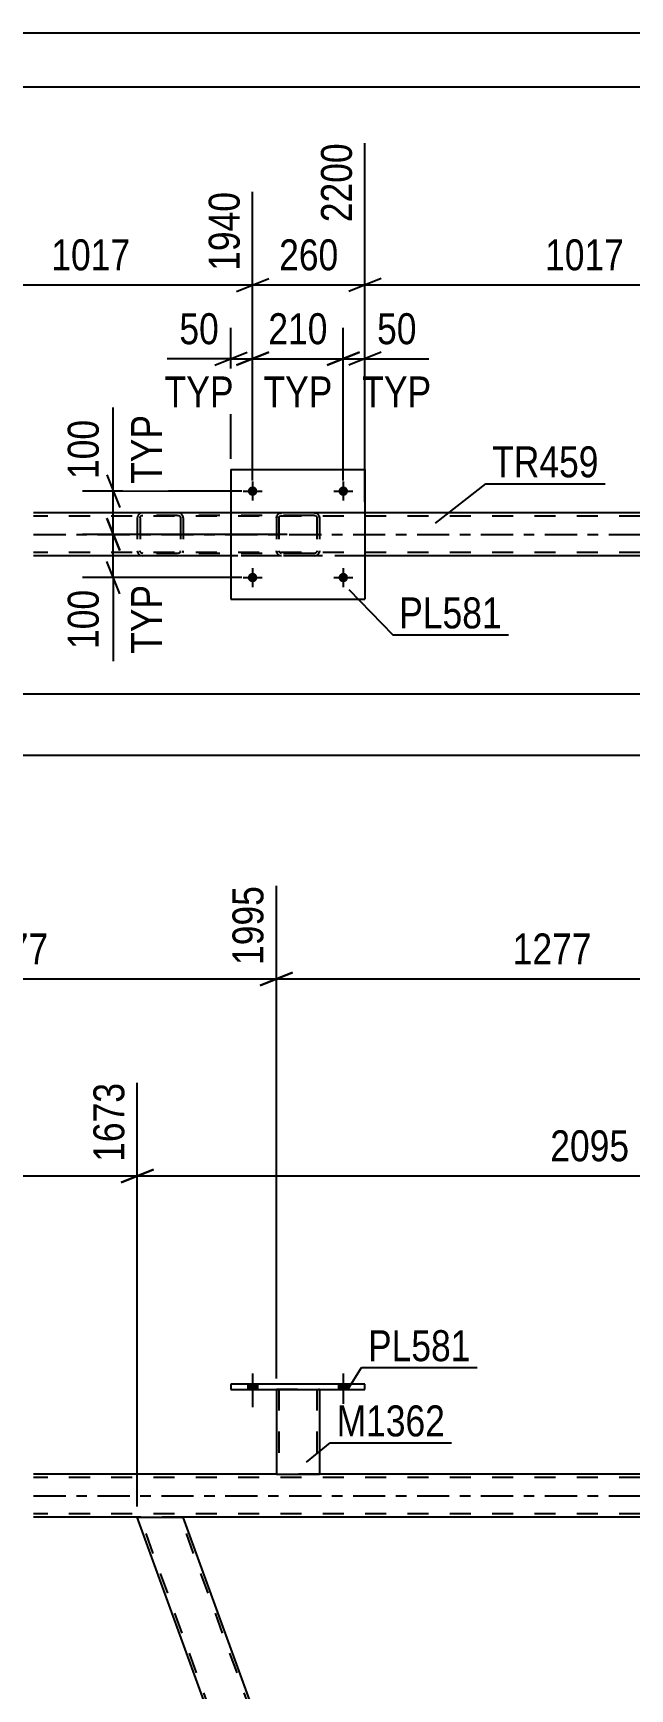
# Model space of a CAD drawing. Header units: millimetres. Extents: x 0 to 841, y 0 to 594.
# Drawn here: x 99.2 to 154.5, y 440.8 to 594 of the extents above; entities that cross this region are included whole.
import ezdxf

# ---------------------------------------------------------------- set-up
doc = ezdxf.new("R2010")
doc.units = ezdxf.units.MM
doc.linetypes.add('DXK_LINE_DOT2', pattern=[3.9198, 1.9599, -1.9599])
doc.linetypes.add('DXK_LINE_DOT3', pattern=[5.9187, 2.979, -0.9799, 0.9799, -0.9799])
doc.styles.add('Arial Narrow', font='ARIALN.TTF', dxfattribs={"height": 0.2})

# ---------------------------------------------------------------- blocks, each defined once
blk = doc.blocks.new('Unknown-814748436-1133')
at = {"color": 5, "linetype": 'Continuous'}
for p, q in [((841, 594), (0, 594)), ((836, 589), (5, 589))]:
    blk.add_line(p, q, dxfattribs=at)
blk = doc.blocks.new('Bolt-814748436-4862 - 4858')
at = {"linetype": 'Continuous'}
for points in [[(119.95, 551.61, -1), (119.07, 551.61, -1)], [(128.35, 551.61, -1), (127.47, 551.61, -1)]]:
    blk.add_hatch(color=1, dxfattribs=at).paths.add_polyline_path(points)
at = {"color": 1, "linetype": 'Continuous'}
for p, q in [((119.51, 552.49), (119.51, 550.73)), ((127.91, 552.49), (127.91, 550.73)), ((118.63, 551.61), (120.39, 551.61)), ((127.03, 551.61), (128.79, 551.61))]:
    blk.add_line(p, q, dxfattribs=at)
blk = doc.blocks.new('Bolt-814748436-4863 - 4858')
at = {"linetype": 'Continuous'}
for points in [[(119.95, 543.61, -1), (119.07, 543.61, -1)], [(128.35, 543.61, -1), (127.47, 543.61, -1)]]:
    blk.add_hatch(color=1, dxfattribs=at).paths.add_polyline_path(points)
at = {"color": 1, "linetype": 'Continuous'}
for p, q in [((119.51, 544.49), (119.51, 542.73)), ((127.91, 544.49), (127.91, 542.73)), ((118.63, 543.61), (120.39, 543.61)), ((127.03, 543.61), (128.79, 543.61))]:
    blk.add_line(p, q, dxfattribs=at)
blk = doc.blocks.new('Part-814748436-4898 - 4858')
at = {"color": 2, "linetype": 'Continuous'}
for p, q in [((117.51, 553.61), (117.51, 541.61)), ((117.51, 553.61), (129.91, 553.61)), ((129.91, 553.61), (129.91, 541.61)), ((117.51, 541.61), (129.91, 541.61))]:
    blk.add_line(p, q, dxfattribs=at)
blk = doc.blocks.new('Part-814748436-4899 - 4858')
at = {"color": 7, "linetype": 'DXK_LINE_DOT2'}
for p, q in [((121.71, 549.13), (121.75, 549.31)), ((121.75, 549.31), (121.71, 549.13)), ((121.71, 549.13), (121.71, 546.09)), ((121.95, 549.13), (121.97, 549.22)), ((121.95, 549.13), (121.95, 546.09)), ((121.97, 549.22), (122.02, 549.3)), ((122.01, 549.57), (122.19, 549.61)), ((122.19, 549.61), (122.01, 549.57)), ((122.02, 549.3), (122.1, 549.35)), ((122.1, 549.35), (122.19, 549.37)), ((125.23, 549.61), (122.19, 549.61)), ((125.23, 549.37), (122.19, 549.37)), ((125.23, 549.61), (125.42, 549.57)), ((125.42, 549.57), (125.23, 549.61)), ((125.23, 549.37), (125.33, 549.35)), ((125.33, 549.35), (125.4, 549.3)), ((125.4, 549.3), (125.46, 549.22)), ((125.46, 549.22), (125.47, 549.13)), ((125.47, 549.13), (125.47, 546.09)), ((125.68, 549.31), (125.71, 549.13)), ((125.71, 549.13), (125.68, 549.31)), ((125.71, 549.13), (125.71, 546.09)), ((121.75, 545.9), (121.71, 546.09)), ((121.71, 546.09), (121.75, 545.9)), ((121.97, 546), (121.95, 546.09)), ((122.02, 545.92), (121.97, 546)), ((122.19, 545.61), (122.01, 545.64)), ((122.01, 545.64), (122.19, 545.61)), ((122.1, 545.87), (122.02, 545.92)), ((122.19, 545.85), (122.1, 545.87)), ((125.23, 545.85), (122.19, 545.85)), ((125.23, 545.61), (122.19, 545.61)), ((125.33, 545.87), (125.23, 545.85)), ((125.42, 545.64), (125.23, 545.61)), ((125.23, 545.61), (125.42, 545.64)), ((125.4, 545.92), (125.33, 545.87)), ((125.46, 546), (125.4, 545.92)), ((125.47, 546.09), (125.46, 546)), ((125.71, 546.09), (125.68, 545.9)), ((125.68, 545.9), (125.71, 546.09))]:
    blk.add_line(p, q, dxfattribs=at)
at = {"color": 7, "linetype": 'DXK_LINE_DOT3'}
blk.add_line((123.71, 547.61), (123.71, 547.61), dxfattribs=at)
at = {"color": 7, "linetype": 'DXK_LINE_DOT2'}
for centre, start, end in [((122.19, 549.13), 112.5, 157.5), ((122.19, 549.13), 112.5, 157.5), ((125.23, 549.13), 22.5, 67.5), ((125.23, 549.13), 22.5, 67.5), ((122.19, 546.09), 202.5, 247.5), ((122.19, 546.09), 202.5, 247.5), ((125.23, 546.09), 292.5, 337.5), ((125.23, 546.09), 292.5, 337.5)]:
    blk.add_arc(centre, 0.48, start, end, dxfattribs=at)
blk = doc.blocks.new('Part-814748436-4999 - 4858')
at = {"color": 7, "linetype": 'DXK_LINE_DOT2'}
for p, q in [((108.85, 549.21), (108.83, 549.13)), ((108.83, 549.13), (108.83, 546.09)), ((108.87, 549.31), (108.85, 549.21)), ((109.09, 549.13), (109.11, 549.22)), ((109.09, 549.13), (109.09, 546.09)), ((109.11, 549.22), (109.16, 549.3)), ((109.34, 549.61), (109.15, 549.57)), ((109.16, 549.3), (109.25, 549.35)), ((109.25, 549.35), (109.34, 549.37)), ((124.33, 549.61), (109.34, 549.61)), ((124.33, 549.37), (109.34, 549.37)), ((112.77, 549.57), (112.58, 549.61)), ((112.58, 549.37), (112.68, 549.35)), ((112.68, 549.35), (112.76, 549.3)), ((112.76, 549.3), (112.81, 549.22)), ((112.81, 549.22), (112.83, 549.13)), ((112.83, 549.13), (112.83, 546.09)), ((113.07, 549.21), (113.05, 549.31)), ((113.09, 549.13), (113.07, 549.21)), ((113.09, 549.13), (113.09, 546.09)), ((108.83, 546.09), (108.85, 546)), ((108.85, 546), (108.87, 545.9)), ((109.1, 546.02), (109.09, 546.09)), ((109.11, 546), (109.1, 546.02)), ((109.16, 545.92), (109.11, 546)), ((109.15, 545.64), (109.34, 545.61)), ((109.25, 545.87), (109.16, 545.92)), ((109.34, 545.85), (109.25, 545.87)), ((124.33, 545.85), (109.34, 545.85)), ((124.33, 545.61), (109.34, 545.61)), ((112.68, 545.87), (112.58, 545.85)), ((112.58, 545.61), (112.77, 545.64)), ((112.76, 545.92), (112.68, 545.87)), ((112.81, 546), (112.76, 545.92)), ((112.81, 546), (112.82, 546.02)), ((112.82, 546.02), (112.83, 546.09)), ((113.05, 545.9), (113.07, 546)), ((113.07, 546), (113.09, 546.09))]:
    blk.add_line(p, q, dxfattribs=at)
for centre, start, end in [((109.32, 549.11), 110.7583, 155.68), ((112.6, 549.11), 24.32, 69.2417), ((109.32, 546.11), 204.32, 249.2417)]:
    blk.add_arc(centre, 0.496, start, end, dxfattribs=at)
blk = doc.blocks.new('Part-814748436-5058 - 4858')
at = {"color": 2, "linetype": 'Continuous'}
for p, q in [((117.51, 549.61), (99.23, 549.61)), ((168.59, 549.61), (129.91, 549.61)), ((117.51, 545.61), (99.23, 545.61)), ((168.59, 545.61), (129.91, 545.61))]:
    blk.add_line(p, q, dxfattribs=at)
at = {"color": 7, "linetype": 'DXK_LINE_DOT2'}
for p, q in [((762.98, 549.29), (99.23, 549.29)), ((762.98, 549.61), (117.51, 549.61)), ((129.91, 549.61), (117.51, 549.61)), ((762.98, 545.93), (99.23, 545.93)), ((760.18, 545.61), (99.23, 545.61)), ((129.91, 545.61), (117.51, 545.61))]:
    blk.add_line(p, q, dxfattribs=at)
at = {"color": 7, "linetype": 'DXK_LINE_DOT3'}
blk.add_line((99.23, 547.61), (762.98, 547.61), dxfattribs=at)
blk = doc.blocks.new('Bolt-814748436-3019 - 3014')
at = {"linetype": 'Continuous'}
for points in [[(119.07, 468.48), (119.95, 468.48), (119.95, 468.96), (119.07, 468.96)], [(127.47, 468.48), (128.35, 468.48), (128.35, 468.96), (127.47, 468.96)]]:
    blk.add_hatch(color=1, dxfattribs=at).paths.add_polyline_path(points)
at = {"color": 1, "linetype": 'Continuous'}
for p, q in [((119.07, 468.96), (119.07, 468.48)), ((119.51, 469.96), (119.51, 466.84)), ((119.95, 468.96), (119.95, 468.48)), ((127.47, 468.96), (127.47, 468.48)), ((127.91, 469.96), (127.91, 466.84)), ((128.35, 468.96), (128.35, 468.48))]:
    blk.add_line(p, q, dxfattribs=at)
blk = doc.blocks.new('Bolt-814748436-3020 - 3014')
at = {"linetype": 'Continuous'}
for points in [[(119.07, 468.48), (119.95, 468.48), (119.95, 468.96), (119.07, 468.96)], [(127.47, 468.48), (128.35, 468.48), (128.35, 468.96), (127.47, 468.96)]]:
    blk.add_hatch(color=1, dxfattribs=at).paths.add_polyline_path(points)
at = {"color": 1, "linetype": 'Continuous'}
for p, q in [((119.07, 468.96), (119.07, 468.48)), ((119.51, 469.96), (119.51, 466.84)), ((119.95, 468.96), (119.95, 468.48)), ((127.47, 468.96), (127.47, 468.48)), ((127.91, 469.96), (127.91, 466.84)), ((128.35, 468.96), (128.35, 468.48))]:
    blk.add_line(p, q, dxfattribs=at)
blk = doc.blocks.new('Part-814748436-3049 - 3014')
at = {"color": 2, "linetype": 'Continuous'}
for p, q in [((117.51, 468.96), (117.51, 468.48)), ((129.91, 468.96), (117.51, 468.96)), ((129.91, 468.48), (129.91, 468.96)), ((117.51, 468.48), (129.91, 468.48))]:
    blk.add_line(p, q, dxfattribs=at)
blk = doc.blocks.new('Part-814748436-3194 - 3014')
at = {"color": 7, "linetype": 'DXK_LINE_DOT2'}
for p, q in [((121.71, 468.49), (125.71, 468.49)), ((121.71, 468.48), (121.71, 468.49)), ((121.71, 468.49), (121.71, 468.48)), ((121.95, 468.49), (121.95, 460.64)), ((125.47, 468.49), (125.47, 460.64)), ((125.71, 468.49), (125.71, 468.48)), ((125.71, 468.48), (125.71, 468.49)), ((125.42, 460.64), (125.46, 460.64)), ((125.42, 460.64), (125.46, 460.64)), ((125.46, 460.64), (125.47, 460.64)), ((125.46, 460.64), (125.47, 460.64))]:
    blk.add_line(p, q, dxfattribs=at)
at = {"color": 2, "linetype": 'Continuous'}
for p, q in [((121.71, 468.48), (121.71, 460.64)), ((125.71, 468.48), (125.71, 460.64)), ((121.71, 460.64), (125.71, 460.64))]:
    blk.add_line(p, q, dxfattribs=at)
blk = doc.blocks.new('Part-814748436-3323 - 3014')
at = {"color": 2, "linetype": 'Continuous'}
for p, q in [((121.71, 460.64), (99.23, 460.64)), ((172.79, 460.64), (125.71, 460.64)), ((108.83, 456.64), (99.23, 456.64)), ((192.65, 456.64), (113.09, 456.64))]:
    blk.add_line(p, q, dxfattribs=at)
at = {"color": 7, "linetype": 'DXK_LINE_DOT2'}
for p, q in [((762.98, 460.32), (99.23, 460.32)), ((125.71, 460.64), (121.71, 460.64)), ((762.98, 456.96), (99.23, 456.96)), ((113.09, 456.64), (108.83, 456.64))]:
    blk.add_line(p, q, dxfattribs=at)
at = {"color": 7, "linetype": 'DXK_LINE_DOT3'}
blk.add_line((99.23, 458.64), (762.98, 458.64), dxfattribs=at)
blk = doc.blocks.new('Part-814748436-3345 - 3014')
at = {"color": 2, "linetype": 'Continuous'}
for p, q in [((152.95, 335.42), (108.83, 456.64)), ((108.83, 456.64), (113.09, 456.64)), ((155.95, 338.89), (113.09, 456.64))]:
    blk.add_line(p, q, dxfattribs=at)
at = {"color": 7, "linetype": 'DXK_LINE_DOT2'}
for p, q in [((153.21, 335.42), (109.09, 456.64)), ((156.95, 335.42), (112.83, 456.64)), ((157.21, 335.42), (155.95, 338.89)), ((152.95, 335.42), (157.21, 335.42))]:
    blk.add_line(p, q, dxfattribs=at)
blk = doc.blocks.new('StraightDimension-814748436-15265 - 4858')
at = {"color": 7, "linetype": 'Continuous'}
for p, q in [((129.91, 550.61), (129.91, 583.81)), ((119.51, 552.61), (119.51, 579.31)), ((118.01, 570.1), (121.01, 571.3)), ((119.51, 570.7), (129.91, 570.7)), ((131.41, 571.3), (128.41, 570.1))]:
    blk.add_line(p, q, dxfattribs=at)
at = {"color": 0}
blk.add_wipeout([(128.06, 571.45), (128.06, 575.65), (121.37, 575.65), (121.37, 571.45)], dxfattribs=at)
at = {"color": 3, "style": 'Arial Narrow'}
blk.add_text('260', height=2.863, dxfattribs=at).set_placement((121.97, 572.05))
at = {"color": 0, "linetype": 'Continuous'}
blk.add_wipeout([(129.31, 584.41), (125.11, 584.41), (125.11, 575.9), (129.31, 575.9)], dxfattribs=at)
at = {"color": 3, "linetype": 'Continuous', "style": 'Arial Narrow'}
blk.add_text('2200', height=2.863, rotation=90.0002, dxfattribs=at).set_placement((128.71, 576.5))
blk = doc.blocks.new('StraightDimension-814748436-5116 - 4858')
at = {"color": 7, "linetype": 'Continuous'}
blk.add_line((56.67, 527.17), (763.62, 527.17), dxfattribs=at)
blk = doc.blocks.new('StraightDimension-814748436-5137 - 4858')
at = {"color": 7, "linetype": 'Continuous'}
blk.add_line((57.31, 532.85), (762.98, 532.85), dxfattribs=at)
blk = doc.blocks.new('StraightDimension-814748436-5680 - 4858')
at = {"color": 7, "linetype": 'Continuous'}
for p, q in [((127.91, 552.61), (127.91, 566.71)), ((129.91, 554.61), (129.91, 566.71)), ((126.41, 563.26), (129.41, 564.46)), ((131.41, 564.46), (128.41, 563.26)), ((127.91, 563.86), (129.91, 563.86))]:
    blk.add_line(p, q, dxfattribs=at)
at = {"color": 0}
blk.add_wipeout([(135.29, 564.61), (135.29, 568.81), (130.44, 568.81), (130.44, 564.61)], dxfattribs=at)
at = {"color": 0, "linetype": 'Continuous'}
blk.add_wipeout([(136.66, 558.76), (136.66, 562.96), (129.07, 562.96), (129.07, 558.76)], dxfattribs=at)
at = {"color": 7, "linetype": 'Continuous'}
blk.add_line((129.91, 563.86), (135.82, 563.86), dxfattribs=at)
blk.add_line((129.91, 563.86), (135.82, 563.86), dxfattribs=at)
at = {"color": 3, "style": 'Arial Narrow'}
blk.add_text('50', height=2.863, dxfattribs=at).set_placement((131.04, 565.21))
at = {"color": 3, "linetype": 'Continuous', "style": 'Arial Narrow'}
blk.add_text('TYP', height=2.863, dxfattribs=at).set_placement((129.67, 559.36))
blk = doc.blocks.new('StraightDimension-814748436-5693 - 4858')
at = {"color": 7, "linetype": 'Continuous'}
for p, q in [((119.51, 552.61), (119.51, 566.71)), ((127.91, 552.61), (127.91, 566.71)), ((118.01, 563.26), (121.01, 564.46)), ((129.41, 564.46), (126.41, 563.26)), ((119.51, 563.86), (127.91, 563.86))]:
    blk.add_line(p, q, dxfattribs=at)
at = {"color": 0}
blk.add_wipeout([(127.06, 564.61), (127.06, 568.81), (120.37, 568.81), (120.37, 564.61)], dxfattribs=at)
at = {"color": 0, "linetype": 'Continuous'}
blk.add_wipeout([(127.51, 558.76), (127.51, 562.96), (119.92, 562.96), (119.92, 558.76)], dxfattribs=at)
at = {"color": 3, "style": 'Arial Narrow'}
blk.add_text('210', height=2.863, dxfattribs=at).set_placement((120.97, 565.21))
at = {"color": 3, "linetype": 'Continuous', "style": 'Arial Narrow'}
blk.add_text('TYP', height=2.863, dxfattribs=at).set_placement((120.52, 559.36))
blk = doc.blocks.new('StraightDimension-814748436-5709 - 4858')
at = {"color": 7, "linetype": 'Continuous'}
for p, q in [((117.51, 554.61), (117.51, 566.71)), ((119.51, 552.61), (119.51, 566.71)), ((116.01, 563.26), (119.01, 564.46)), ((121.01, 564.46), (118.01, 563.26)), ((117.51, 563.86), (119.51, 563.86))]:
    blk.add_line(p, q, dxfattribs=at)
at = {"color": 0}
blk.add_wipeout([(116.99, 564.61), (116.99, 568.81), (112.13, 568.81), (112.13, 564.61)], dxfattribs=at)
at = {"color": 0, "linetype": 'Continuous'}
blk.add_wipeout([(118.36, 558.76), (118.36, 562.96), (110.77, 562.96), (110.77, 558.76)], dxfattribs=at)
at = {"color": 7, "linetype": 'Continuous'}
blk.add_line((117.51, 563.86), (111.61, 563.86), dxfattribs=at)
blk.add_line((117.51, 563.86), (111.61, 563.86), dxfattribs=at)
at = {"color": 3, "style": 'Arial Narrow'}
blk.add_text('50', height=2.863, dxfattribs=at).set_placement((112.73, 565.21))
at = {"color": 3, "linetype": 'Continuous', "style": 'Arial Narrow'}
blk.add_text('TYP', height=2.863, dxfattribs=at).set_placement((111.37, 559.36))
blk = doc.blocks.new('StraightDimension-814748436-5723 - 4858')
at = {"color": 7, "linetype": 'Continuous'}
for p, q in [((106.01, 553.11), (107.21, 550.11)), ((118.51, 551.61), (103.76, 551.61)), ((106.61, 547.61), (106.61, 551.61)), ((107.21, 546.11), (106.01, 549.11)), ((122.71, 547.61), (103.76, 547.61))]:
    blk.add_line(p, q, dxfattribs=at)
at = {"color": 0}
blk.add_wipeout([(105.86, 558.82), (101.66, 558.82), (101.66, 552.13), (105.86, 552.13)], dxfattribs=at)
at = {"color": 0, "linetype": 'Continuous'}
blk.add_wipeout([(111.71, 559.27), (107.51, 559.27), (107.51, 551.68), (111.71, 551.68)], dxfattribs=at)
at = {"color": 7, "linetype": 'Continuous'}
blk.add_line((106.61, 551.61), (106.61, 559.34), dxfattribs=at)
blk.add_line((106.61, 551.61), (106.61, 559.34), dxfattribs=at)
at = {"color": 3, "style": 'Arial Narrow'}
blk.add_text('100', height=2.863, rotation=90.0002, dxfattribs=at).set_placement((105.26, 552.73))
at = {"color": 3, "linetype": 'Continuous', "style": 'Arial Narrow'}
blk.add_text('TYP', height=2.863, rotation=90.0002, dxfattribs=at).set_placement((111.11, 552.28))
blk = doc.blocks.new('StraightDimension-814748436-5738 - 4858')
at = {"color": 7, "linetype": 'Continuous'}
for p, q in [((106.01, 549.11), (107.21, 546.11)), ((122.71, 547.61), (103.76, 547.61)), ((106.61, 543.61), (106.61, 547.61)), ((107.21, 542.11), (106.01, 545.11)), ((118.51, 543.61), (103.76, 543.61))]:
    blk.add_line(p, q, dxfattribs=at)
at = {"color": 0}
blk.add_wipeout([(105.86, 543.08), (101.66, 543.08), (101.66, 536.4), (105.86, 536.4)], dxfattribs=at)
at = {"color": 0, "linetype": 'Continuous'}
blk.add_wipeout([(111.71, 543.54), (107.51, 543.54), (107.51, 535.95), (111.71, 535.95)], dxfattribs=at)
at = {"color": 7, "linetype": 'Continuous'}
blk.add_line((106.61, 543.61), (106.61, 535.87), dxfattribs=at)
blk.add_line((106.61, 543.61), (106.61, 535.87), dxfattribs=at)
at = {"color": 3, "linetype": 'Continuous', "style": 'Arial Narrow'}
blk.add_text('TYP', height=2.863, rotation=90.0002, dxfattribs=at).set_placement((111.11, 536.55))
at = {"color": 3, "style": 'Arial Narrow'}
blk.add_text('100', height=2.863, rotation=90.0002, dxfattribs=at).set_placement((105.26, 537))
blk = doc.blocks.new('StraightDimension-814748436-15264 - 4858')
at = {"color": 7, "linetype": 'Continuous'}
for p, q in [((129.91, 550.61), (129.91, 583.81)), ((170.59, 552.61), (170.59, 579.31)), ((131.41, 571.3), (128.41, 570.1)), ((129.91, 570.7), (170.59, 570.7)), ((169.09, 570.1), (172.09, 571.3))]:
    blk.add_line(p, q, dxfattribs=at)
at = {"color": 0, "linetype": 'Continuous'}
blk.add_wipeout([(169.99, 579.91), (165.79, 579.91), (165.79, 571.4), (169.99, 571.4)], dxfattribs=at)
at = {"color": 0}
blk.add_wipeout([(154.51, 571.45), (154.51, 575.65), (146, 575.65), (146, 571.45)], dxfattribs=at)
at = {"color": 3, "linetype": 'Continuous', "style": 'Arial Narrow'}
blk.add_text('3217', height=2.863, rotation=90.0002, dxfattribs=at).set_placement((169.39, 572))
at = {"color": 3, "style": 'Arial Narrow'}
blk.add_text('1017', height=2.863, dxfattribs=at).set_placement((146.6, 572.05))
blk = doc.blocks.new('StraightDimension-814748436-15266 - 4858')
at = {"color": 7, "linetype": 'Continuous'}
for p, q in [((89.53, 550.61), (89.53, 581.98)), ((119.51, 552.61), (119.51, 579.31)), ((91.03, 571.3), (88.03, 570.1)), ((89.53, 570.7), (119.51, 570.7)), ((118.01, 570.1), (121.01, 571.3))]:
    blk.add_line(p, q, dxfattribs=at)
at = {"color": 0, "linetype": 'Continuous'}
blk.add_wipeout([(118.91, 579.91), (114.71, 579.91), (114.71, 571.4), (118.91, 571.4)], dxfattribs=at)
at = {"color": 0}
blk.add_wipeout([(108.78, 571.45), (108.78, 575.65), (100.27, 575.65), (100.27, 571.45)], dxfattribs=at)
at = {"color": 3, "linetype": 'Continuous', "style": 'Arial Narrow'}
blk.add_text('1940', height=2.863, rotation=90.0002, dxfattribs=at).set_placement((118.31, 572))
at = {"color": 3, "style": 'Arial Narrow'}
blk.add_text('1017', height=2.863, dxfattribs=at).set_placement((100.87, 572.05))
blk = doc.blocks.new('StraightDimension-814748436-4344 - 3014')
at = {"color": 7, "linetype": 'Continuous'}
for p, q in [((108.83, 457.64), (108.83, 496.85)), ((48.14, 466.14), (48.14, 491.36)), ((49.64, 488.84), (46.64, 487.64)), ((107.33, 487.64), (110.33, 488.84)), ((48.14, 488.24), (108.83, 488.24))]:
    blk.add_line(p, q, dxfattribs=at)
at = {"color": 0, "linetype": 'Continuous'}
for points in [[(108.23, 497.45), (104.03, 497.45), (104.03, 488.94), (108.23, 488.94)], [(47.54, 491.96), (43.34, 491.96), (43.34, 488.94), (47.54, 488.94)]]:
    blk.add_wipeout(points, dxfattribs=at)
at = {"color": 0}
blk.add_wipeout([(82.74, 488.99), (82.74, 493.19), (74.23, 493.19), (74.23, 488.99)], dxfattribs=at)
at = {"color": 3, "linetype": 'Continuous', "style": 'Arial Narrow'}
for s, height, p in [('1673', 2.863, (107.63, 489.54)), ('0', 2.86, (46.94, 489.54))]:
    blk.add_text(s, height=height, rotation=90.0002, dxfattribs=at).set_placement(p)
at = {"color": 3, "style": 'Arial Narrow'}
blk.add_text('1673', height=2.863, dxfattribs=at).set_placement((74.83, 489.59))
blk = doc.blocks.new('StraightDimension-814748436-4327 - 3014')
at = {"color": 7, "linetype": 'Continuous'}
for p, q in [((108.83, 457.64), (108.83, 496.85)), ((192.65, 457.64), (192.65, 496.85)), ((110.33, 488.84), (107.33, 487.64)), ((191.15, 487.64), (194.15, 488.84)), ((108.83, 488.24), (192.65, 488.24))]:
    blk.add_line(p, q, dxfattribs=at)
at = {"color": 0, "linetype": 'Continuous'}
blk.add_wipeout([(192.05, 497.45), (187.85, 497.45), (187.85, 488.94), (192.05, 488.94)], dxfattribs=at)
at = {"color": 0}
blk.add_wipeout([(155, 488.99), (155, 493.19), (146.48, 493.19), (146.48, 488.99)], dxfattribs=at)
at = {"color": 3, "linetype": 'Continuous', "style": 'Arial Narrow'}
blk.add_text('3769', height=2.863, rotation=90.0002, dxfattribs=at).set_placement((191.45, 489.54))
at = {"color": 3, "style": 'Arial Narrow'}
blk.add_text('2095', height=2.863, dxfattribs=at).set_placement((147.08, 489.59))
blk = doc.blocks.new('StraightDimension-814748436-16804 - 3014')
at = {"color": 7, "linetype": 'Continuous'}
for p, q in [((121.71, 469.49), (121.71, 515.07)), ((172.79, 469.49), (172.79, 515.07)), ((123.21, 507.06), (120.21, 505.86)), ((121.71, 506.46), (172.79, 506.46)), ((171.29, 505.86), (174.29, 507.06))]:
    blk.add_line(p, q, dxfattribs=at)
at = {"color": 0, "linetype": 'Continuous'}
blk.add_wipeout([(172.19, 515.67), (167.99, 515.67), (167.99, 507.15), (172.19, 507.15)], dxfattribs=at)
at = {"color": 0}
blk.add_wipeout([(151.51, 507.21), (151.51, 511.41), (143, 511.41), (143, 507.21)], dxfattribs=at)
at = {"color": 3, "linetype": 'Continuous', "style": 'Arial Narrow'}
blk.add_text('3272', height=2.863, rotation=90.0002, dxfattribs=at).set_placement((171.59, 507.76))
at = {"color": 3, "style": 'Arial Narrow'}
blk.add_text('1277', height=2.863, dxfattribs=at).set_placement((143.6, 507.81))
blk = doc.blocks.new('StraightDimension-814748436-16805 - 3014')
at = {"color": 7, "linetype": 'Continuous'}
for p, q in [((121.71, 469.49), (121.71, 515.07)), ((72.16, 469.49), (72.16, 513.24)), ((73.66, 507.06), (70.66, 505.86)), ((72.16, 506.46), (121.71, 506.46)), ((120.21, 505.86), (123.21, 507.06))]:
    blk.add_line(p, q, dxfattribs=at)
at = {"color": 0, "linetype": 'Continuous'}
blk.add_wipeout([(121.11, 515.67), (116.91, 515.67), (116.91, 507.15), (121.11, 507.15)], dxfattribs=at)
at = {"color": 0}
blk.add_wipeout([(101.19, 507.21), (101.19, 511.41), (92.68, 511.41), (92.68, 507.21)], dxfattribs=at)
at = {"color": 3, "linetype": 'Continuous', "style": 'Arial Narrow'}
blk.add_text('1995', height=2.863, rotation=90.0002, dxfattribs=at).set_placement((120.51, 507.76))
at = {"color": 3, "style": 'Arial Narrow'}
blk.add_text('1277', height=2.863, dxfattribs=at).set_placement((93.28, 507.81))
blk = doc.blocks.new('Mark-814748436-4894 - 4858')
at = {"color": 0}
blk.add_wipeout([(142.6, 538.91), (142.6, 541.91), (133.09, 541.91), (133.09, 538.91)], dxfattribs=at)
blk.add_wipeout([(142.6, 538.91), (142.6, 541.91), (133.09, 541.91), (133.09, 538.91)], dxfattribs=at)
at = {"color": 30, "linetype": 'Continuous'}
for p, q in [((128.42, 542.5), (132.49, 538.31)), ((132.49, 538.31), (143.2, 538.31))]:
    blk.add_line(p, q, dxfattribs=at)
at = {"color": 3, "style": 'Arial Narrow'}
blk.add_text('PL581', height=2.863, dxfattribs=at).set_placement((133.09, 538.91))
blk = doc.blocks.new('Mark-814748436-5054 - 4858')
at = {"color": 0}
blk.add_wipeout([(151.57, 552.89), (151.57, 555.89), (141.7, 555.89), (141.7, 552.89)], dxfattribs=at)
blk.add_wipeout([(151.57, 552.89), (151.57, 555.89), (141.7, 555.89), (141.7, 552.89)], dxfattribs=at)
at = {"color": 30, "linetype": 'Continuous'}
for p, q in [((136.46, 548.66), (141.1, 552.29)), ((141.1, 552.29), (152.17, 552.29))]:
    blk.add_line(p, q, dxfattribs=at)
at = {"color": 3, "style": 'Arial Narrow'}
blk.add_text('TR459', height=2.863, dxfattribs=at).set_placement((141.7, 552.89))
blk = doc.blocks.new('Mark-814748436-3045 - 3014')
at = {"color": 0}
blk.add_wipeout([(139.7, 471.09), (139.7, 474.09), (130.2, 474.09), (130.2, 471.09)], dxfattribs=at)
blk.add_wipeout([(139.7, 471.09), (139.7, 474.09), (130.2, 474.09), (130.2, 471.09)], dxfattribs=at)
at = {"color": 30, "linetype": 'Continuous'}
for p, q in [((128.32, 468.48), (129.6, 470.49)), ((129.6, 470.49), (140.3, 470.49))]:
    blk.add_line(p, q, dxfattribs=at)
at = {"color": 3, "style": 'Arial Narrow'}
blk.add_text('PL581', height=2.863, dxfattribs=at).set_placement((130.2, 471.09))
blk = doc.blocks.new('Mark-814748436-3190 - 3014')
at = {"color": 0}
blk.add_wipeout([(137.34, 464.13), (137.34, 467.13), (127.29, 467.13), (127.29, 464.13)], dxfattribs=at)
blk.add_wipeout([(137.34, 464.13), (137.34, 467.13), (127.29, 467.13), (127.29, 464.13)], dxfattribs=at)
at = {"color": 30, "linetype": 'Continuous'}
for p, q in [((124.49, 461.75), (126.69, 463.53)), ((126.69, 463.53), (137.94, 463.53))]:
    blk.add_line(p, q, dxfattribs=at)
at = {"color": 3, "style": 'Arial Narrow'}
blk.add_text('M1362', height=2.863, dxfattribs=at).set_placement((127.29, 464.13))

msp = doc.modelspace()

# ---------------------------------------------------------------- block references
for name in ['Unknown-814748436-1133', 'Part-814748436-4898 - 4858', 'Bolt-814748436-4862 - 4858', 'Part-814748436-5058 - 4858', 'Part-814748436-4999 - 4858', 'Part-814748436-4899 - 4858', 'Bolt-814748436-4863 - 4858', 'Part-814748436-3049 - 3014', 'Bolt-814748436-3019 - 3014', 'Bolt-814748436-3020 - 3014', 'Part-814748436-3194 - 3014', 'Part-814748436-3323 - 3014', 'Part-814748436-3345 - 3014']:
    msp.add_blockref(name, (0, 0))

# ---------------------------------------------------------------- next in the draw order: block references
for name in ['StraightDimension-814748436-15265 - 4858', 'StraightDimension-814748436-5116 - 4858', 'StraightDimension-814748436-4344 - 3014']:
    msp.add_blockref(name, (0, 0))

# ---------------------------------------------------------------- next in the draw order: block references
for name in ['StraightDimension-814748436-5680 - 4858', 'StraightDimension-814748436-5137 - 4858', 'StraightDimension-814748436-4327 - 3014']:
    msp.add_blockref(name, (0, 0))

# ---------------------------------------------------------------- next in the draw order: block references
for name in ['StraightDimension-814748436-5693 - 4858', 'Mark-814748436-4894 - 4858', 'StraightDimension-814748436-16804 - 3014', 'Mark-814748436-3190 - 3014']:
    msp.add_blockref(name, (0, 0))

# ---------------------------------------------------------------- next in the draw order: block references
for name in ['StraightDimension-814748436-15264 - 4858', 'StraightDimension-814748436-5709 - 4858', 'StraightDimension-814748436-16805 - 3014', 'Mark-814748436-3045 - 3014']:
    msp.add_blockref(name, (0, 0))

# ---------------------------------------------------------------- next in the draw order: block references
for name in ['StraightDimension-814748436-5723 - 4858', 'Mark-814748436-5054 - 4858']:
    msp.add_blockref(name, (0, 0))

# ---------------------------------------------------------------- next in the draw order: block references
for name in ['StraightDimension-814748436-15266 - 4858', 'StraightDimension-814748436-5738 - 4858']:
    msp.add_blockref(name, (0, 0))

doc.saveas('drawing.dxf')
